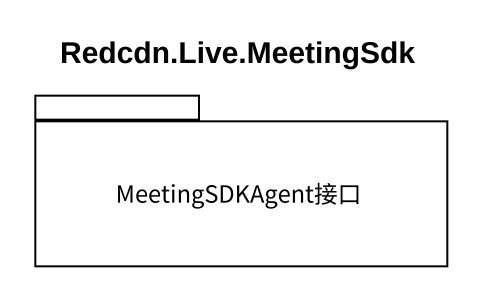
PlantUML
@startuml
title Redcdn.Live.MeetingSdk
package MeetingSDKAgent接口 {
}
@enduml
